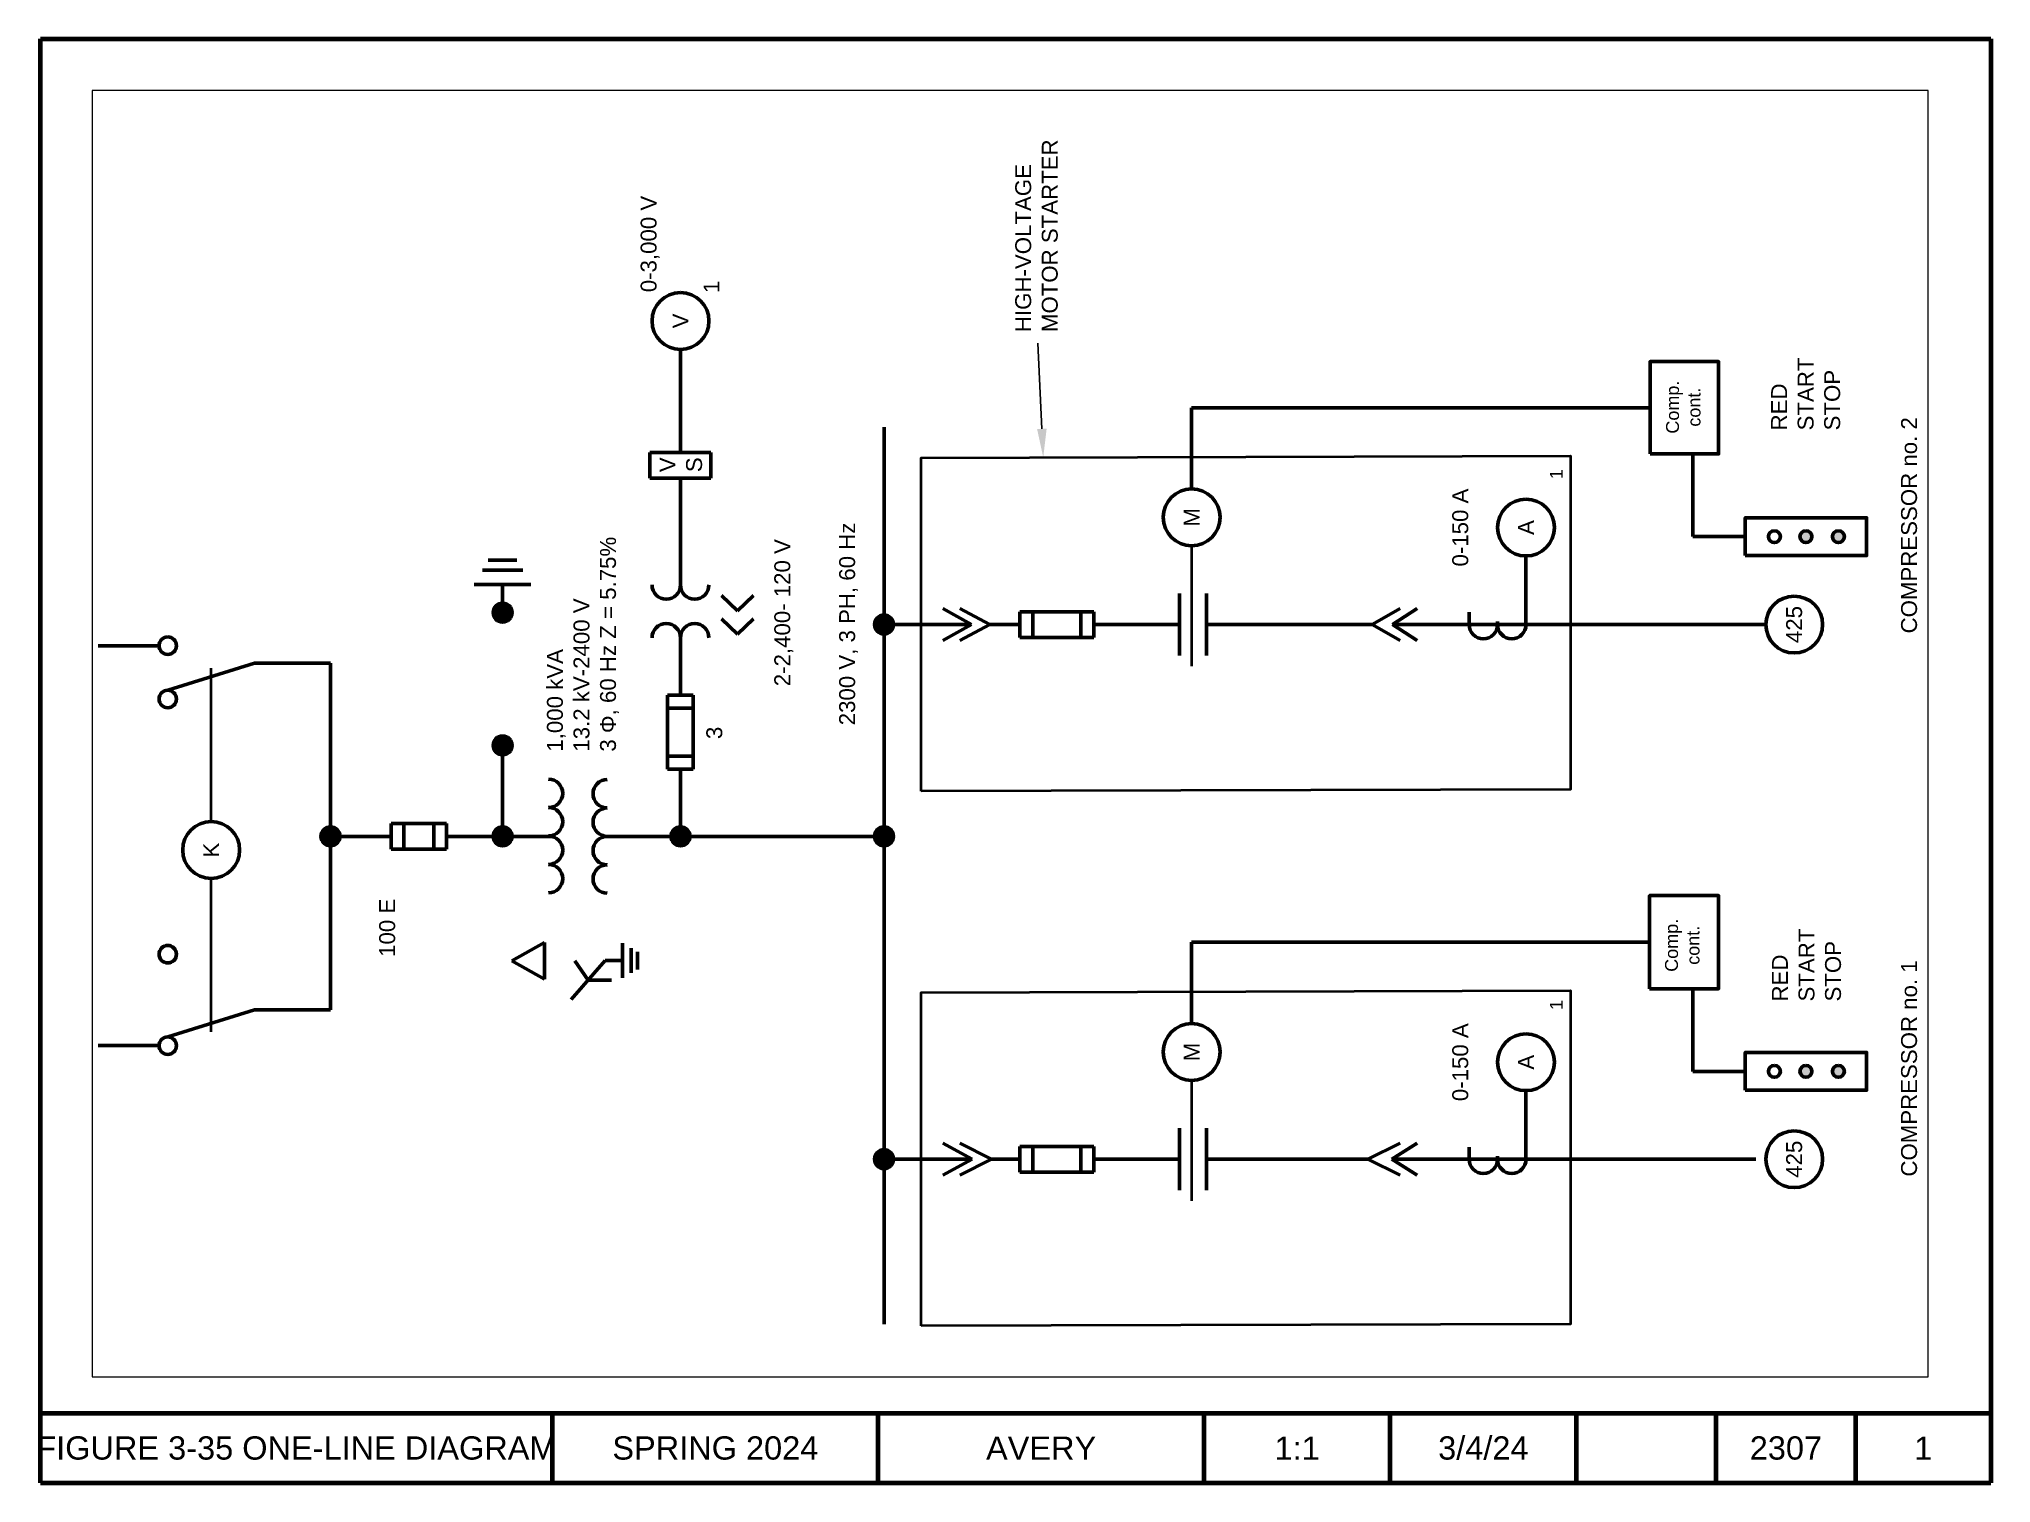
# Paper-space layout '1' of a CAD drawing. Header units: inches. Extents: x 0 to 10.5, y 0.1 to 7.8.
# The model-space entities are those that its viewports show. They can reach past a viewport. Long polylines and large blocks are cut down to what shows.
import ezdxf

# ---------------------------------------------------------------- set-up
doc = ezdxf.new("R2010")
doc.units = ezdxf.units.IN
doc.header["$MEASUREMENT"] = 0
for name, color, linetype, lineweight in [('Border', 5, 'Continuous', 80), ('Hidden', 6, 'Continuous', 40), ('Object', 1, 'Continuous', 60), ('Text', 7, 'Continuous', 30)]:
    doc.layers.add(name, color=color, linetype=linetype, lineweight=lineweight)
doc.layers.add('VP', color=8, linetype='Continuous', plot=False)
doc.styles.get("Standard").update_dxf_attribs({"font": 'arial.ttf'})

msp = doc.modelspace()

# ---------------------------------------------------------------- hatches: boundary and pattern name
at = {"layer": 'Object'}
h = msp.add_hatch(color=256, dxfattribs=at)
h.dxf.hatch_style = 1
h.paths.add_polyline_path([(385.983, 109.922, 1), (386.516, 109.922, 1)])
h = msp.add_hatch(color=256, dxfattribs=at)
h.dxf.hatch_style = 1
h.paths.add_polyline_path([(385.983, 105.084, 1), (386.516, 105.084, 1)])
h = msp.add_hatch(color=256, dxfattribs=at)
h.dxf.hatch_style = 1
h.paths.add_polyline_path([(388.54, 105.084, 1), (389.073, 105.084, 1)])
h = msp.add_hatch(color=256, dxfattribs=at)
h.dxf.hatch_style = 1
h.paths.add_polyline_path([(392.274, 105.084, 1), (392.806, 105.084, 1)])
h = msp.add_hatch(color=256, dxfattribs=at)
h.dxf.hatch_style = 1
h.paths.add_polyline_path([(385.983, 100.086, 1), (386.516, 100.086, 1)])
h = msp.add_hatch(color=256, dxfattribs=at)
h.dxf.hatch_style = 1
h.paths.add_polyline_path([(376.907, 94.367, 1), (377.439, 94.367, 1)])
h = msp.add_hatch(color=256, dxfattribs=at)
h.dxf.hatch_style = 1
h.paths.add_polyline_path([(385.983, 94.367, 1), (386.516, 94.367, 1)])
h = msp.add_hatch(color=256, dxfattribs=at)
h.dxf.hatch_style = 1
h.paths.add_polyline_path([(391.938, 94.367, 1), (392.47, 94.367, 1)])
h = msp.add_hatch(color=7, dxfattribs=at)
h.dxf.hatch_style = 1
h.paths.add_polyline_path([(379.812, 68.463, 1), (379.476, 68.463, 1)])
h.paths.add_polyline_path([(379.812, 67.55, 1), (379.476, 67.55, 1)])
h = msp.add_hatch(color=7, dxfattribs=at)
h.dxf.hatch_style = 1
h.paths.add_polyline_path([(394.843, 68.463, 1), (394.507, 68.463, 1)])
h.paths.add_polyline_path([(394.843, 67.55, 1), (394.507, 67.55, 1)])

# ---------------------------------------------------------------- linework, layer by layer
at = {"layer": 'Hidden'}
for p, q in [((380.751, 113.273), (385.066, 113.273)), ((386.664, 113.273), (390.979, 113.273)), ((379.389, 85.723), (375.999, 85.723)), ((394.42, 85.723), (391.03, 85.723))]:
    msp.add_line(p, q, dxfattribs=at)
for points in [[(372.485, 93.325), (381.861, 93.325), (381.915, 75.078), (372.539, 75.078)], [(387.516, 93.325), (396.892, 93.325), (396.946, 75.078), (387.571, 75.078)]]:
    msp.add_lwpolyline(points, close=True, dxfattribs=at)
at = {"layer": 'Object'}
for p, q in [((380.367, 114.739), (380.367, 116.444)), ((391.609, 114.739), (391.609, 116.444)), ((381.377, 112.053), (380.613, 114.493)), ((391.122, 112.053), (390.358, 114.493)), ((381.377, 112.053), (381.377, 109.922)), ((391.122, 109.922), (391.122, 112.053)), ((381.377, 109.922), (391.122, 109.922)), ((386.25, 109.922), (386.25, 110.188)), ((386.25, 109.922), (386.25, 108.22)), ((385.888, 106.658), (385.888, 108.22)), ((385.888, 108.22), (386.611, 108.22)), ((386.611, 108.22), (386.611, 106.658)), ((385.888, 107.859), (386.611, 107.859)), ((386.611, 107.019), (385.888, 107.019)), ((386.611, 106.658), (385.888, 106.658)), ((386.25, 106.658), (386.25, 103.703)), ((393.334, 104.29), (393.334, 105.879)), ((386.25, 105.084), (386.25, 105.35)), ((388.807, 105.084), (388.807, 105.35)), ((392.54, 105.084), (392.54, 105.35)), ((393.732, 104.519), (393.732, 105.649)), ((394.012, 104.681), (394.012, 105.487)), ((382.239, 103.908), (382.751, 104.823)), ((383.263, 103.908), (382.751, 104.823)), ((386.25, 105.084), (388.807, 105.084)), ((393.334, 105.084), (392.54, 105.084)), ((383.263, 103.908), (382.239, 103.908)), ((382.757, 102.202), (381.663, 103.159)), ((382.749, 103.057), (382.21, 102.681)), ((382.21, 102.681), (382.21, 102.023)), ((382.757, 101.714), (382.757, 102.202)), ((386.25, 102.144), (386.25, 94.367)), ((383.245, 101.714), (382.269, 101.714)), ((383.104, 101.47), (382.41, 101.47)), ((383.005, 101.297), (382.509, 101.297)), ((396.315, 99.229), (396.315, 100.944)), ((396.315, 100.944), (397.037, 100.944)), ((397.037, 100.944), (397.037, 99.229)), ((388.139, 100.448), (390.216, 100.448)), ((388.139, 99.725), (388.139, 100.448)), ((388.501, 99.725), (388.501, 100.448)), ((389.855, 100.448), (389.855, 99.725)), ((390.216, 100.448), (390.216, 99.725)), ((386.25, 100.086), (386.25, 100.353)), ((386.25, 100.086), (388.139, 100.086)), ((390.216, 100.086), (391.833, 100.086)), ((393.317, 100.086), (396.315, 100.086)), ((397.037, 100.086), (399.94, 100.086)), ((390.216, 99.725), (388.139, 99.725)), ((391.937, 98.483), (392.368, 98.931)), ((392.594, 98.483), (393.025, 98.931)), ((397.037, 99.229), (396.315, 99.229)), ((391.937, 98.483), (392.368, 98.035)), ((392.594, 98.483), (393.025, 98.035)), ((372.539, 94.367), (397.756, 94.367)), ((377.173, 94.367), (377.173, 94.633)), ((377.173, 94.367), (377.173, 91.894)), ((386.25, 94.367), (386.25, 94.633)), ((392.204, 94.367), (392.204, 94.633)), ((392.204, 94.367), (392.204, 91.91)), ((377.173, 91.894), (376.725, 92.713)), ((377.173, 91.894), (377.621, 92.713)), ((392.204, 91.91), (391.756, 92.713)), ((392.204, 91.91), (392.652, 92.713)), ((377.173, 91.349), (376.725, 92.234)), ((377.173, 91.349), (377.621, 92.234)), ((392.204, 91.391), (391.756, 92.234)), ((392.204, 91.391), (392.652, 92.234)), ((377.173, 91.349), (377.173, 90.55)), ((392.204, 91.391), (392.204, 90.55)), ((376.812, 88.473), (376.812, 90.55)), ((376.812, 90.55), (377.534, 90.55)), ((377.534, 90.55), (377.534, 88.473)), ((391.843, 88.473), (391.843, 90.55)), ((391.843, 90.55), (392.565, 90.55)), ((392.565, 90.55), (392.565, 88.473)), ((376.812, 90.189), (377.534, 90.189)), ((391.843, 90.189), (392.565, 90.189)), ((377.534, 88.834), (376.812, 88.834)), ((377.534, 88.473), (376.812, 88.473)), ((377.173, 88.473), (377.173, 86.065)), ((392.565, 88.834), (391.843, 88.834)), ((392.565, 88.473), (391.843, 88.473)), ((392.204, 88.473), (392.204, 86.065)), ((380.987, 85.723), (383.277, 85.731)), ((383.277, 85.731), (383.277, 72.856)), ((396.018, 85.723), (398.299, 85.723)), ((398.299, 85.723), (398.299, 72.842)), ((377.173, 85.304), (377.173, 80.77)), ((392.204, 85.304), (392.204, 80.654)), ((377.173, 80.77), (376.725, 79.867)), ((377.173, 80.77), (377.621, 79.867)), ((392.204, 80.654), (391.756, 79.867)), ((392.204, 80.654), (392.652, 79.867)), ((377.173, 80.101), (376.725, 79.389)), ((377.173, 80.101), (377.621, 79.389)), ((377.173, 80.101), (377.173, 69.872)), ((392.204, 80.079), (391.756, 79.389)), ((392.204, 80.079), (392.652, 79.389)), ((392.204, 80.079), (392.204, 69.59)), ((377.173, 77.926), (377.516, 77.926)), ((392.204, 77.926), (392.548, 77.926)), ((377.173, 77.127), (377.258, 77.127)), ((392.204, 77.127), (392.289, 77.127)), ((377.173, 76.328), (379.101, 76.328)), ((392.204, 76.328), (394.132, 76.328)), ((381.968, 71.644), (379.644, 71.644)), ((379.644, 71.644), (379.644, 70.167)), ((397, 71.644), (394.675, 71.644)), ((394.675, 71.644), (394.675, 70.167))]:
    msp.add_line(p, q, dxfattribs=at)
at = {"layer": 'Object', "linetype": 'ByBlock', "lineweight": -2}
msp.add_lwpolyline([(397.705, 89.931), (400.117, 90.044)], dxfattribs=at)
at = {"layer": 'Object'}
for points in [[(378.043, 86.065), (376.303, 86.065)], [(393.074, 86.065), (391.335, 86.065)], [(376.303, 85.304), (378.043, 85.304)], [(391.335, 85.304), (393.074, 85.304)]]:
    msp.add_lwpolyline(points, dxfattribs=at)
for points in [[(381.968, 72.856), (384.585, 72.856), (384.585, 70.918), (381.968, 70.918)], [(397, 72.842), (399.599, 72.842), (399.599, 70.918), (397, 70.918)], [(379.111, 70.167), (380.177, 70.167), (380.177, 66.758), (379.111, 66.758)], [(394.142, 70.167), (395.208, 70.167), (395.208, 66.758), (394.142, 66.758)]]:
    msp.add_lwpolyline(points, close=True, dxfattribs=at)
for centre, radius in [((380.367, 114.493), 0.246), ((382.936, 114.493), 0.246), ((390.112, 114.493), 0.246), ((391.609, 114.493), 0.246), ((385.865, 113.273), 0.799), ((386.25, 109.922), 0.266), ((386.25, 105.084), 0.266), ((388.807, 105.084), 0.266), ((392.54, 105.084), 0.266), ((400.739, 100.086), 0.799), ((386.25, 100.086), 0.266), ((377.173, 94.367), 0.266), ((386.25, 94.367), 0.266), ((392.204, 94.367), 0.266), ((380.188, 85.723), 0.799), ((395.219, 85.723), 0.799), ((379.9, 76.328), 0.799), ((394.931, 76.328), 0.799), ((377.173, 68.791), 0.799), ((379.644, 69.349), 0.168), ((392.204, 68.791), 0.799), ((394.675, 69.349), 0.168), ((379.644, 68.463), 0.168), ((394.675, 68.463), 0.168), ((379.644, 67.55), 0.168), ((394.675, 67.55), 0.168)]:
    msp.add_circle(centre, radius, dxfattribs=at)
for centre, start, end in [((385.062, 103.794), 180, 0), ((385.861, 103.794), 180, 0), ((386.66, 103.794), 180, 0), ((387.459, 103.794), 180, 0), ((385.051, 102.144), 0, 180), ((385.85, 102.144), 0, 180), ((386.649, 102.144), 0, 180), ((387.448, 102.144), 0, 180), ((391.833, 100.486), 270, 90), ((393.317, 100.486), 90, 270), ((391.833, 99.687), 270, 90), ((393.317, 99.687), 90, 270), ((377.173, 77.527), 90, 270), ((392.204, 77.527), 90, 270), ((377.173, 76.728), 90, 270), ((392.204, 76.728), 90, 270)]:
    msp.add_arc(centre, 0.4, start, end, dxfattribs=at)
msp.add_solid([(397.711, 89.797), (396.902, 89.893), (397.699, 90.065)], dxfattribs=at)

# ---------------------------------------------------------------- texts
at = {"layer": 'Text', "attachment_point": 5}
for s, width, insert, char_height in [('K', 2.9895, (385.865, 113.273), 0.447), ('\\pxql;100 E', 8.57611, (387.15, 108.326), 0.44747), ('\\pxql;1,000 kVA\\P13.2 kV-2400 V\\P3 Φ, 60 Hz Z = 5.75%', 8.57611, (392.919, 102.827), 0.44747), ('\\pxql;0-3,000 V', 8.57611, (405.835, 100.94), 0.44747), ('\\pxql;V\\PS', 8.57611, (400.776, 100.074), 0.4475), ('V', 2.9895, (400.739, 100.086), 0.447), ('\\pxql;3', 8.57611, (393.273, 99.133), 0.4475), ('\\pxql;1', 8.57611, (405.811, 99.214), 0.4475), ('\\pxql;2-2,400- 120 V', 8.57611, (394.759, 97.184), 0.44747), ('\\pxql;2300 V, 3 PH, 60 Hz', 8.57611, (393.66, 95.362), 0.44747), ('\\pxql;HIGH-VOLTAGE\\PMOTOR STARTER', 8.57611, (404.714, 90.08), 0.44747), ('M', 2.9895, (380.188, 85.723), 0.447), ('M', 2.9895, (395.219, 85.723), 0.447), ('0-150 A', 2.9895, (379.9, 78.173), 0.4475), ('0-150 A', 2.9895, (394.931, 78.173), 0.4475), ('A', 2.9895, (379.9, 76.328), 0.447), ('A', 2.9895, (394.931, 76.328), 0.447), ('1', 2.9895, (381.511, 75.477), 0.362), ('1', 2.9895, (396.432, 75.477), 0.362), ('Comp.\\Pcont.', 2.9895, (383.187, 71.935), 0.3622), ('Comp.\\Pcont.', 2.9895, (398.316, 71.906), 0.3622), ('\\pxql;RED\\PSTART\\PSTOP', 8.57611, (385.895, 68.444), 0.4475), ('\\pxql;RED\\PSTART\\PSTOP', 8.57611, (401.95, 68.468), 0.4475), ('425', 2.9895, (377.173, 68.791), 0.4475), ('425', 2.9895, (392.204, 68.791), 0.4475), ('\\pxql;COMPRESSOR no. 1', 8.57611, (380.973, 65.562), 0.44747), ('\\pxql;COMPRESSOR no. 2', 8.57611, (396.243, 65.562), 0.44747)]:
    msp.add_mtext_dynamic_manual_height_columns(s, width=width, gutter_width=3.995, heights=[0], dxfattribs=dict(at, insert=insert, char_height=char_height))

psp = doc.layouts.new('1')

# ---------------------------------------------------------------- linework, layer by layer
at = {"layer": 'Border'}
for p, q in [((0.008, 0.053), (0.008, 7.812)), ((0.008, 7.812), (10.484, 7.812)), ((10.484, 7.812), (10.484, 0.053)), ((0.008, 0.428), (10.484, 0.428)), ((2.758, 0.053), (2.758, 0.428)), ((4.508, 0.053), (4.508, 0.428)), ((6.258, 0.053), (6.258, 0.428)), ((7.258, 0.053), (7.258, 0.428)), ((8.258, 0.053), (8.258, 0.428)), ((9.008, 0.053), (9.008, 0.428)), ((9.758, 0.053), (9.758, 0.428)), ((0.008, 0.053), (10.484, 0.053))]:
    psp.add_line(p, q, dxfattribs=at)

# ---------------------------------------------------------------- texts
at = {"layer": 'Text', "char_height": 0.125, "attachment_point": 5}
for s, width, insert in [('FIGURE 3-35 ONE-LINE DIAGRAM', 2.75, (1.383, 0.24)), ('SPRING 2024', 1.75, (3.633, 0.24)), ('AVERY', 1.75, (5.383, 0.24)), ('1:1', 1, (6.758, 0.24)), ('3/4/24', 1, (7.758, 0.24)), ('2307', 0.75, (9.383, 0.24)), ('1', 0.7258, (10.121, 0.24))]:
    psp.add_mtext_dynamic_manual_height_columns(s, width=width, gutter_width=0.625, heights=[0], dxfattribs=dict(at, insert=insert))

# ---------------------------------------------------------------- viewports
at = {"layer": 'VP', "view_target_point": (389.13, 90.891), "view_twist_angle": 90}
psp.add_viewport(center=(5.216, 4.08), size=(9.861, 6.91206), view_center_point=(0.066, 0.011), view_height=36.16179, dxfattribs=at)

doc.saveas('drawing.dxf')
